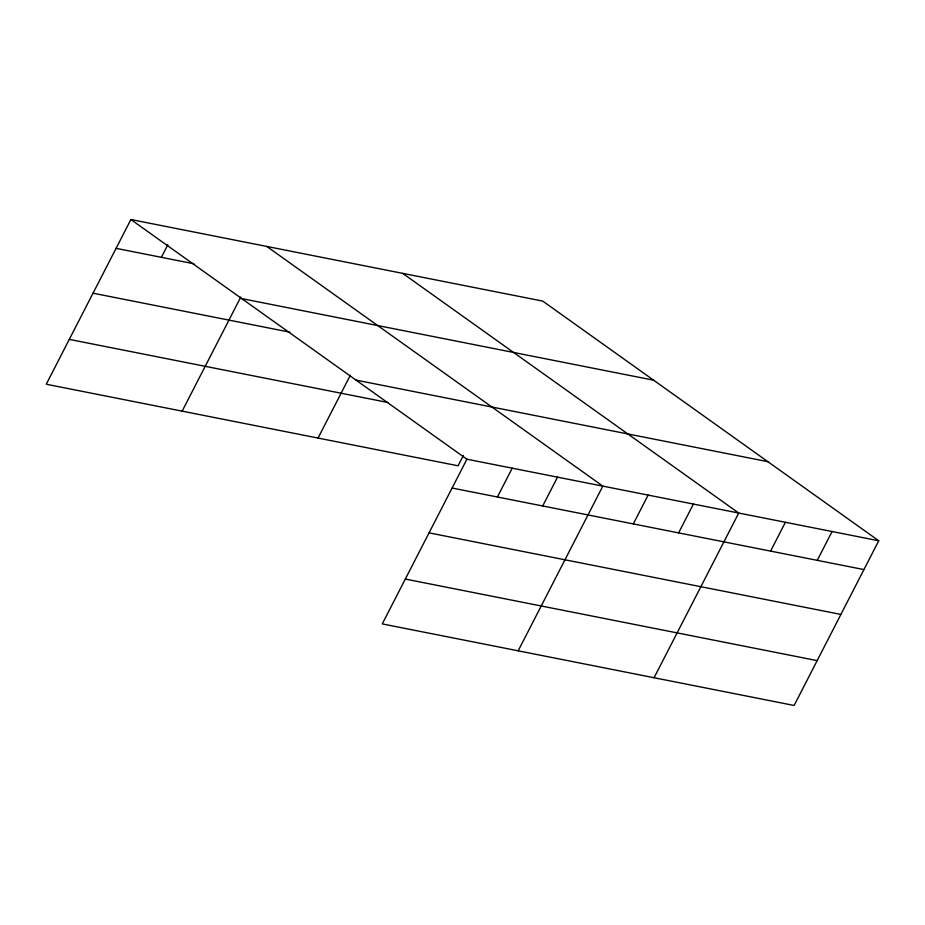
<?xml version="1.0" encoding="UTF-8"?>
<svg xmlns="http://www.w3.org/2000/svg" width="925" height="925" viewBox="0 0 925 925"><rect width="100%" height="100%" fill="white"/><g stroke="black" fill="none" stroke-linecap="round" stroke-linejoin="round"><path stroke-width="1.39" d="M878.75 540.767L466.917 459.205L382.268 623.901L794.112 705.474L878.75 540.767L542.732 301.099L130.888 219.526L46.25 384.233L458.083 465.795L463.356 455.551M161.378 257.323L167.818 244.79M182.156 411.151L240.789 297.052M318.061 438.057L350.332 375.261M497.407 497.002L512.219 468.177M542.709 505.975L557.521 477.15M518.173 650.818L602.822 486.122L266.793 246.443M633.313 523.908L648.124 495.095M678.615 532.881L693.426 504.067M654.079 677.736L738.728 513.04L402.699 273.361M770.594 551.103L785.406 522.278M817.261 560.342L832.072 531.528M116.088 248.351L193.949 263.775M241.783 298.625L653.617 380.187M93.032 293.19L289.814 332.167M356.033 380.117L767.866 461.679M69.294 339.394L387.783 402.467M452.105 488.03L863.938 569.592M429.061 532.869L840.894 614.431M405.323 579.062L817.157 660.623M130.888 219.526L466.917 459.205"/></g></svg>
